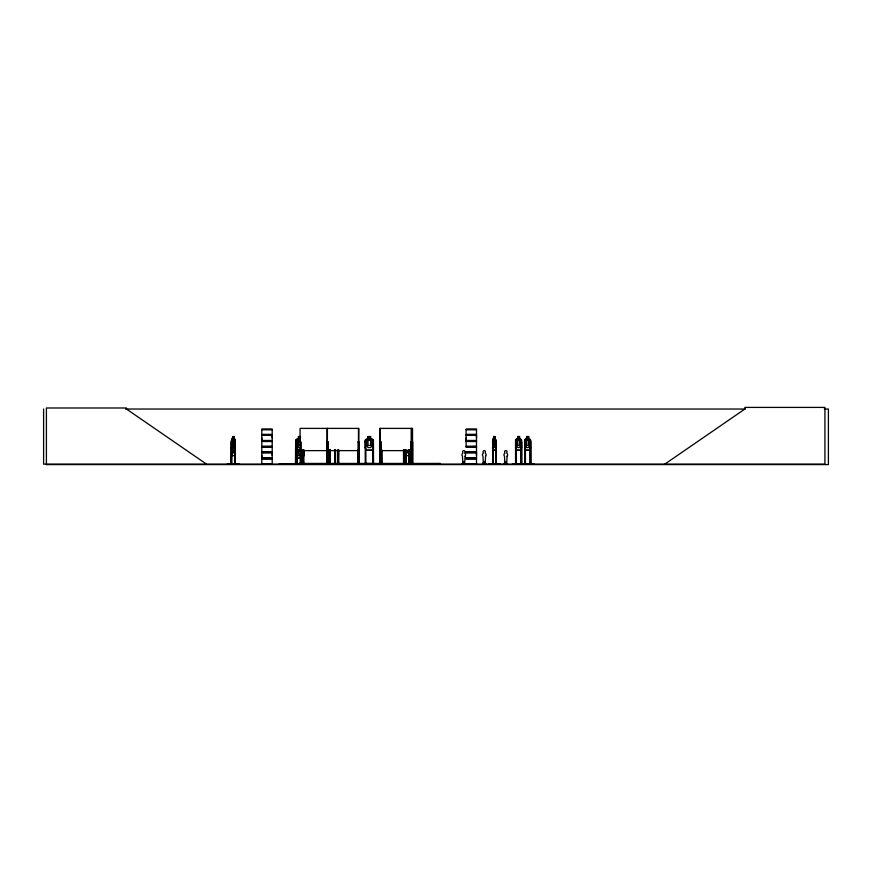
<?xml version="1.0" encoding="UTF-8"?>
<svg xmlns="http://www.w3.org/2000/svg" width="872" height="872" viewBox="0 0 872 872"><rect width="100%" height="100%" fill="white"/><g stroke="black" fill="none" stroke-linecap="round" stroke-linejoin="round"><path stroke-width="1.31" d="M261.807 457.953L261.807 452.841L272.206 452.841L272.195 457.953L261.807 457.953L261.818 455.402M261.807 440.469L261.807 435.368L272.206 435.368L272.195 440.469L261.807 440.469L261.818 437.918M272.195 455.402L272.195 452.841M272.195 437.918L272.195 435.368M466.106 440.469L466.106 435.368L476.504 435.368L476.493 440.469L466.106 440.469L466.117 437.918M476.493 455.402L476.493 452.841L466.106 452.841M476.493 437.918L476.493 435.368M299.87 454.018L299.837 454.476M261.785 464.111L272.217 463.904L272.195 458.977L261.807 458.977L261.807 463.904M495.634 450.29L496.135 447.576L495.656 450.29L492.844 450.29L492.484 447.576L492.953 450.29M234.917 455.62L235.44 445.559L234.067 444.589M234.83 450.29L235.233 447.565M235.353 447.576L234.906 450.29L231.745 450.29L231.462 447.565M488.854 463.708L500.059 463.708M496.342 464.057L496.386 441.908L495.787 441.908L495.754 464.122M227.45 464.057L238.863 464.068L227.494 464.122M227.461 463.708L238.841 464.057M234.579 464.111L234.623 454.977M410.461 455.533L411.115 452.884M411.246 452.895L410.516 455.62L405.916 455.62M520.824 450.29L521.565 447.576L520.889 450.29L516.159 450.29M529.893 439.27L530.59 440.273L529.86 450.203L525.293 450.203M529.914 450.29L530.59 447.576M293.254 464.057L305.091 464.068L293.275 463.675M330.096 464.068L330.063 449.745M330.357 463.708L330.27 449.745M376.813 464.013L384.116 463.664L376.769 464.068M384.072 463.708L376.813 463.708M400.586 463.708L415.704 463.697M324.133 463.697L340.81 463.708M329.725 464.068L329.736 449.745M329.976 464.057L329.976 463.315M512.703 463.708L533.653 463.708L527.931 463.708M527.505 464.057L518.807 464.122L527.473 464.068M406.57 451.696L407.18 451.947L407.889 450.17M303.903 452.895L302.966 455.62L296.545 455.62M373.423 447.576L372.486 450.29L366.066 450.29L365.215 447.576M301.614 449.745L301.745 464.068M492.963 439.27L492.582 464.057M365.008 464.057L365.085 463.315M231.581 445.57L231.908 444.589L232.868 444.589M231.538 445.603L231.985 444.589M231.309 464.122L231.832 439.27M410.2 450.693L409.23 452.884L407.398 452.884L406.428 450.693M296.654 464.122L296.742 440.24L297.363 439.27M299.815 449.309C299.75 452.448 295.423 453.037 298.649 449.701M301.08 452.884L302.442 450.693M301.08 455.348L302.453 453.157L302.453 450.606M515.57 464.122L515.548 440.24L516.18 439.27L517.597 439.27M515.614 440.24L516.246 439.27M524.661 464.122L524.693 440.24L525.26 439.27L526.677 439.27M524.693 440.24L525.326 439.27M295.793 440.284L296.611 439.357L300.186 439.357M295.706 445.57L296.578 444.589M295.706 448.023L296.578 447.053M298.464 436.534L297.733 445.374L298.584 447.565L300.186 447.565M462.596 463.686C460.144 464.133 467.479 464.133 464.95 463.686M462.923 463.882L462.389 463.98L463.108 464.122M464.405 464.1L464.798 464.122M482.663 464.1L482.87 462.912L483.088 463.686M483.055 464.122L483.622 464.111L482.696 464.122M484.963 464.111L485.682 463.991M485.475 464.122L485.65 462.912L485.432 463.686M504.19 464.1L504.398 462.912L504.615 463.686M504.223 464.122C509.324 464.122 505.716 464.057 506.97 463.686M664.835 464.122L744.884 409.033L744.884 407.409L824.923 407.409L824.923 464.122L43.6 464.122L43.6 409.033M297.167 440.273L298.529 439.357M521.75 464.068L521.707 441.908L520.955 441.908L521.096 464.122M485.835 464.122L483.241 464.122M504.583 464.122L505.161 464.1L504.43 463.991M295.455 464.068L295.652 441.908L297.188 441.908L297.243 464.122M125.437 409.033L745.298 409.033M824.313 409.033L828.4 409.033L828.4 464.591L46.412 464.591L46.412 407.987L126.462 407.987L126.462 409.033L206.501 464.122M261.796 429.209L272.217 429.209M466.106 429.209L476.515 429.209M261.796 429.406L272.217 429.406L272.195 434.343L261.807 434.343L261.807 429.416M261.818 429.722L272.195 429.722M466.117 429.722L476.493 429.722M261.731 434.692L272.282 434.692M466.04 434.692L476.581 434.692M261.731 435.008L272.282 435.008M466.04 435.008L476.581 435.008M234.045 436.534L232.65 436.534L232.115 440.273L232.115 445.374L232.77 447.565L234.001 447.565L234.655 440.273L233.925 436.621L232.693 436.621M298.442 436.534L300.262 436.534L300.175 439.27M494.958 436.534L493.683 436.534L493.683 439.27M517.532 436.534L519.581 436.534L519.516 439.357L520.442 440.273L520.442 445.374L519.45 447.565L517.597 447.565L516.606 445.374L516.606 440.273L517.597 439.357L517.597 436.534M298.518 436.621L300.186 436.621M370.6 436.621L368.038 436.621L368.038 439.357L366.676 440.273L366.676 445.374L368.038 447.565L370.6 447.565L371.963 445.374L371.963 440.273L370.6 439.357L370.687 436.534L367.951 436.534L367.951 439.27L366.087 439.27L365.215 440.24L365.259 464.122M493.726 436.621L494.915 436.621M517.597 436.621L519.516 436.621L519.45 439.357M526.688 436.621L528.606 436.621M233.783 437.079L232.998 437.079L232.998 437.995L233.783 437.995M300.622 437.079L298.878 437.079L298.878 437.995L299.903 437.995L299.903 437.079M231.756 439.27L232.726 439.27M233.969 439.27L234.895 439.27M298.529 439.27L296.578 439.27L295.706 440.24L295.706 455.358L296.545 458.083L302.966 458.083L303.903 455.358L303.903 450.453M370.687 439.27L372.453 439.27L373.423 440.229L373.532 464.068M492.876 439.27L493.77 439.27M494.871 439.27L496.103 440.273L496.124 464.122M519.516 439.27L520.867 439.27M528.606 439.27L529.958 439.27L530.656 440.229L530.754 464.122M231.778 439.357L234.873 439.357M366.131 439.357L372.42 439.357L373.325 440.273M492.898 439.357L495.71 439.357M516.213 439.357L520.846 439.357M525.293 439.357L529.925 439.357M231.342 440.24L231.527 464.057M296.742 440.24L296.796 464.122M496.059 440.229L496.015 464.122M300.186 440.273L298.584 440.273L298.584 445.374L300.186 445.374M261.731 440.829L272.282 440.829M466.04 440.829L476.581 440.829M261.731 441.145L272.282 441.145M466.04 441.145L476.581 441.145M492.506 441.548L496.059 441.548M232.78 441.853L234.154 441.853L234.666 445.592L234.023 452.884L232.824 452.884L232.181 450.693L232.868 441.853M232.824 441.951L234.11 441.951M234.623 441.908L235.233 441.908M300.066 441.908L300.862 441.908L300.938 464.122M327.065 441.908L328.123 441.908L328.188 464.122M357.956 441.908L359.024 441.908L358.992 464.122M365.172 441.908L365.924 441.908L365.837 464.122M373.325 441.908L372.573 441.908L372.66 464.122M379.778 441.908L381.075 441.908L381.249 464.122M410.886 441.908L412.739 441.908L412.739 464.111M492.538 441.908L493.127 441.908M515.57 441.908L516.322 441.908L516.388 464.122M524.661 441.908L525.402 441.908L525.467 464.122M492.484 442.823L496.059 442.823M231.919 444.687L234.96 444.687M235.353 445.559L234.906 444.589M272.217 446.431L261.709 446.562L272.217 446.693M476.515 446.431L466.008 446.562L476.515 446.693M261.796 446.878L272.217 446.9L272.195 451.816L261.807 451.816L261.807 446.9M466.106 446.878L476.515 446.878L476.493 451.816L466.106 451.816M261.818 447.194L272.195 447.194M466.117 447.194L476.493 447.194M231.342 447.576L231.603 449.385M515.548 447.576L516.224 450.29M524.628 447.576L525.304 450.29L529.969 450.29M231.778 450.203L234.873 450.203M300.393 450.203L296.611 450.203L295.793 447.565M366.131 450.203L372.42 450.203M492.898 450.203L495.71 450.203M520.846 450.203L516.213 450.203L515.679 447.565M300.404 450.29L296.545 450.29L295.706 447.576M300.066 450.628L358.817 450.628M379.778 450.628L412.532 450.628M261.731 452.176L272.282 452.176M466.04 452.176L476.581 452.176M261.731 452.492L272.282 452.492M466.04 452.492L476.581 452.492M231.581 452.895L231.974 455.62M231.898 455.62L234.993 455.62M296.611 457.985L302.9 457.985M466.106 457.953L476.504 457.953L476.504 452.841M261.731 458.301L272.282 458.301M466.04 458.301L476.581 458.301M261.731 458.618L272.282 458.618M466.04 458.618L476.581 458.618M466.106 458.977L476.504 458.977L476.504 463.904L466.084 464.111M230.993 463.315L231.745 463.315M234.546 463.315L235.298 463.315M295.564 463.315L297.254 463.315M492.473 463.315L493.192 463.315L493.16 464.122M495.721 463.315L496.451 463.315M515.494 463.315L516.398 463.315M521.783 463.315L520.878 463.315L520.889 464.122M524.584 463.315L525.478 463.315M530.863 463.315L529.969 463.315L529.98 464.122M282.016 463.664L279.029 464.122M284.37 463.664L286.997 464.122M287.553 463.664L290.038 463.664M306.475 463.664L307.075 464.122M322.051 463.664L319.054 464.122M355.732 463.664L362 464.057M366.011 463.544L372.486 463.544M463.174 463.533L464.373 463.533M483.666 463.533L484.854 463.533M505.193 463.533L506.381 463.533M261.818 463.762L272.195 463.762M462.378 463.686L465.168 463.686M466.117 463.762L476.493 463.762M482.87 463.686L485.65 463.686M504.398 463.686L507.177 463.686M527.974 464.068L533.664 464.057M524.835 464.068L524.857 441.908M409.055 464.057L408.979 449.745M412.467 464.057L412.336 463.315M408.717 464.078L408.772 449.745M338.467 464.057L338.554 449.93M338.718 464.068L338.772 463.315M301.265 451.881L302.126 451.696M520.802 439.27L521.565 440.229L521.5 464.122L521.412 463.315M297.167 450.693L298.529 452.884M297.167 453.157L298.529 455.348M234.808 439.27L235.233 464.122M234.797 439.357L235.233 440.273M408.576 450.17L409.306 451.947L409.884 451.696M295.706 452.895L296.545 455.62M405.447 452.884L406.036 455.533M405.981 455.62L405.317 450.453M231.712 464.078L231.68 441.908L231.058 441.908L231.058 464.122M492.745 464.078L492.626 440.284M530.786 464.122L530.786 441.908L530.045 441.908L530.176 464.122M530.492 463.315L530.47 464.122M530.241 441.908L530.241 464.122M528.606 439.357L528.672 436.534L526.623 436.534L525.696 445.374L526.688 447.565L528.541 447.565L529.533 445.374L529.533 440.273L528.541 439.357L528.541 436.621M525.206 441.908L525.271 464.122M524.955 463.315L525.086 464.122M521.445 440.273L521.445 447.565M521.151 441.908L521.282 464.122M516.126 441.908L516.18 464.122M515.995 463.315L515.897 464.122M515.777 441.908L515.712 464.122M506.218 463.686L506.218 462.062L505.368 462.062L505.368 463.686M494.871 436.534L495.427 445.374L494.827 447.565L493.726 447.565L493.138 440.273L493.77 436.534M493.127 449.745L493.127 464.122M492.865 441.908L492.909 464.122M484.69 463.686L484.69 462.062L483.84 462.062L483.84 463.686M464.198 463.686L464.198 462.062L463.348 462.062L463.348 463.686M440.404 464.122L440.404 463.435L299.074 463.435L299.074 464.122M438.79 463.435L438.79 464.122M412.532 464.122L412.532 428.403L379.778 428.403L379.778 464.122M412.216 441.908L412.151 464.122M412.009 441.908L411.976 464.122M411.944 463.315L411.944 464.122M411.769 428.403L411.682 464.122M411.41 441.908L411.508 464.122M411.235 441.908L411.377 464.122M411.203 428.403L411.17 464.122M410.886 449.93L411.006 464.122M410.712 449.745L410.854 464.122M410.679 449.93L410.647 464.122M409.513 449.745L409.502 464.122L409.306 449.745M409.066 463.315L409.186 464.122M406.21 454.977L406.276 464.122M406.003 449.745L406.069 464.122M405.883 463.315L405.807 464.122M405.676 449.745L405.622 464.122M405.469 449.745L405.469 464.122L405.415 463.315M404.336 463.315L404.336 464.122M404.27 449.745L404.27 464.122M404.063 449.745L404.128 464.122M403.856 463.315L403.834 464.122M403.736 449.745L403.736 464.122M403.529 449.745L403.529 464.122M381.838 449.93L381.903 464.122M381.631 449.93L381.696 464.122M381.511 463.315L381.435 464.122M381.315 449.93L381.315 464.122M380.933 463.315L381.042 464.122M380.879 441.908L380.781 464.122M380.574 464.122L380.541 441.908L380.366 464.122M380.345 428.403L380.301 464.122M379.985 441.908L379.985 464.122M379.92 463.315L379.81 464.122M373.238 463.315L373.238 464.122M372.486 463.315L372.486 464.122M366.011 463.315L366.011 464.122M365.313 440.284L365.313 447.565M358.697 449.93L358.697 464.122L358.817 428.403L300.066 428.403L300.208 464.122M358.49 428.403L358.37 464.122M358.294 441.908L358.25 464.122M358.163 449.93L358.098 464.122M357.956 449.93L357.891 464.122M338.696 449.93L338.63 464.122M338.042 449.93L338.042 464.122M337.9 449.93L337.965 464.122M337.824 463.315L337.824 464.122M335.513 449.745L335.513 464.122M335.306 449.745L335.36 464.122M335.208 463.315L335.175 464.122M334.979 449.745L334.979 464.122M334.772 449.745L334.913 464.122M334.706 463.315L334.706 464.122M329.529 449.745L329.529 464.122M329.474 463.315L329.474 464.122M328.482 463.435L328.482 464.122M327.916 441.908L327.981 464.122M327.807 449.93L327.796 464.122M327.6 441.908L327.6 464.122M327.392 428.403L327.414 464.122M327.262 441.908L327.207 464.122M327.065 428.403L327.065 464.122M318.378 464.122L315.228 464.122M312.514 464.122L309.92 464.122M309.505 464.122L307.554 464.122M306.018 464.122L290.572 464.122M303.903 463.315L303.903 464.122L303.816 449.745M303.151 463.315L303.151 464.122M303.064 449.745L303.053 464.122M301.886 463.315L301.886 464.122M301.832 449.745L301.701 464.122M301.363 449.745L301.45 464.122M301.134 449.745L301.309 464.122M301.123 463.315L301.08 464.122M300.72 441.908L300.698 464.122M300.328 463.315L300.306 464.122M299.99 463.315L299.99 464.122M298.529 449.331L298.529 453.157M297.014 463.315L297.014 464.122M296.491 441.908L296.491 464.122M296.404 441.908L296.404 464.122M295.739 463.315L295.739 464.122M284.185 464.122L282.234 464.122M235.026 463.315L235.026 464.122M234.873 441.908L234.83 464.122M233.969 436.534L234.001 439.357M465.081 456.143L464.7 463.283L462.847 463.283L462.465 456.143A1.853 1.853 0 0 1 462.847 453.233C461.157 449.581 466.389 449.581 464.7 453.233A1.853 1.853 0 0 1 465.081 456.143M485.573 456.143L485.192 463.283L483.339 463.283L482.957 456.143A1.853 1.853 0 0 1 483.339 453.233C481.649 449.581 486.881 449.581 485.192 453.233A1.853 1.853 0 0 1 485.573 456.143M507.101 456.143L506.719 463.283L504.866 463.283L504.485 456.143A1.853 1.853 0 0 1 504.866 453.233C503.177 449.581 508.409 449.581 506.719 453.233A1.853 1.853 0 0 1 507.101 456.143M234.666 451.87L233.543 449.309L232.421 451.969L233.271 448.709L232.53 445.538L234.023 445.592L234.023 450.693L232.824 450.693L232.824 445.592L233.522 448.088L234.612 445.581L233.794 448.731L234.666 451.87M476.515 429.406L466.106 429.406L466.117 434.343L476.504 434.343L476.504 429.416M370.142 437.079L368.496 437.079L368.496 437.995L370.142 437.995L370.142 437.079M494.631 437.079L493.923 437.079L493.923 437.995L494.631 437.995L494.631 437.079M519.123 437.079L517.935 437.079L517.935 437.995L519.123 437.995L519.123 437.079M528.203 437.079L527.015 437.079L527.015 437.995L528.203 437.995L528.203 437.079M234.001 440.273L232.77 440.273L232.77 445.374L234.001 445.374L234.001 440.273M370.6 440.273L368.038 440.273L368.038 445.374L370.6 445.374L370.6 440.273M494.827 440.273L493.726 440.273L493.726 445.374L494.827 445.374L494.827 440.273M519.45 440.273L517.597 440.273L517.597 445.374L519.45 445.374L519.45 440.273M528.541 440.273L526.688 440.273L526.688 445.374L528.541 445.374L528.541 440.273M272.206 441.505L261.807 441.505L261.807 446.42L272.195 446.29L272.206 441.505M476.504 441.505L466.106 441.505L466.106 446.42L476.493 446.29L476.493 441.505M233.816 442.409L233.042 442.409L233.042 443.314L233.816 443.314L233.816 442.409M296.818 447.576L297.276 450.29L296.796 447.565"/></g></svg>
